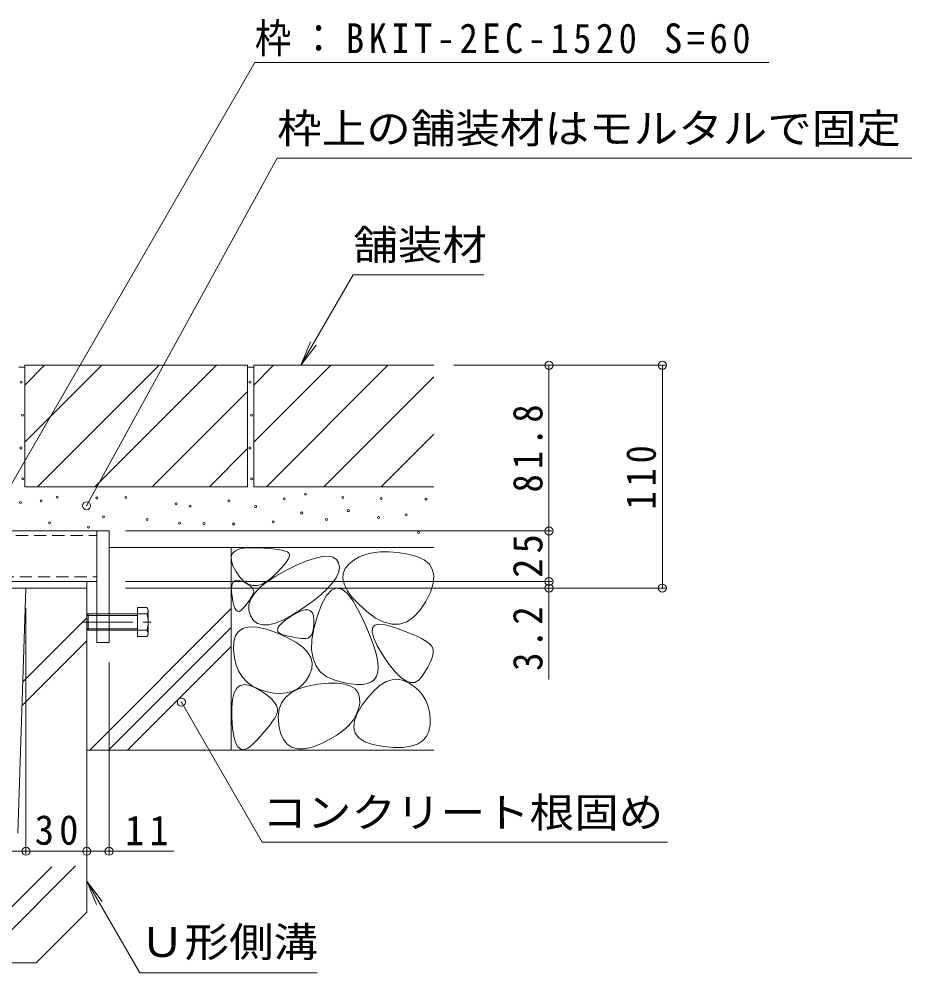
# Model space of a CAD drawing. Units: millimetres at full size, sheet at 1:5; details may follow other scales. Extents: x -1703 to 1949, y -1363 to 1322.
# Drawn here: x 746.9 to 1187.7, y -798.2 to -327.3 of the extents above; entities that cross this region are included whole.
import ezdxf
from ezdxf.enums import TextEntityAlignment as Align

# ---------------------------------------------------------------- set-up
doc = ezdxf.new("R2010")
doc.units = ezdxf.units.MM
doc.header["$LTSCALE"] = 5
doc.header["$PDMODE"] = 32
doc.header["$PDSIZE"] = 4
doc.linetypes.add('CHAIN1', pattern=[8, 5, -1, 1, -1])
doc.linetypes.add('DASHED1', pattern=[1.8, 1.2, -0.6])
for name, color, linetype, lineweight in [('4-0_通り芯', 7, 'Continuous', 9), ('4-4_文字', 7, 'Continuous', 9), ('4-5_建具', 7, 'Continuous', 9), ('4-E_見え係り', 7, 'Continuous', 9), ('4-F_断熱材', 6, 'Continuous', 5)]:
    doc.layers.add(name, color=color, linetype=linetype, lineweight=lineweight)
doc.styles.add('ＭＳ ゴシック', font='')
doc.styles.get('ＭＳ ゴシック').set_extended_font_data('MS Gothic')

msp = doc.modelspace()

# ---------------------------------------------------------------- linework, layer by layer
at = {"layer": '4-0_通り芯', "linetype": 'DASHED1'}
for p, q in [((565.342, -582.335), (785.342, -582.335)), ((738.314, -602.735), (785.342, -602.735))]:
    msp.add_line(p, q, dxfattribs=at)
at = {"layer": '4-0_通り芯'}
for p, q in [((625.742, -580.035), (785.342, -580.035)), ((625.742, -580.035), (791.342, -580.035)), ((791.342, -580.035), (791.342, -635.035)), ((691.542, -605.035), (785.342, -605.035)), ((780.342, -608.235), (780.342, -605.035)), ((691.542, -608.235), (780.342, -608.235))]:
    msp.add_line(p, q, dxfattribs=at)
at = {"layer": '4-0_通り芯', "color": 2}
for p, q in [((780.342, -621.71), (781.018, -621.034)), ((781.018, -621.034), (781.018, -629.034)), ((781.018, -621.034), (785.342, -621.034)), ((791.342, -621.034), (805.342, -621.034)), ((791.342, -621.034), (810.031, -621.034)), ((805.342, -617.845), (810.031, -617.845)), ((805.342, -617.845), (805.342, -632.224)), ((810.641, -619.44), (810.641, -630.629)), ((780.342, -621.71), (780.342, -628.358)), ((780.342, -621.71), (785.342, -621.71)), ((791.342, -621.71), (805.342, -621.71)), ((780.342, -628.358), (781.018, -629.034)), ((780.342, -628.358), (785.342, -628.358)), ((781.018, -629.034), (785.342, -629.034)), ((791.342, -628.358), (805.342, -628.358)), ((791.342, -629.034), (805.342, -629.034)), ((791.342, -629.034), (810.031, -629.034)), ((805.342, -632.224), (810.031, -632.224))]:
    msp.add_line(p, q, dxfattribs=at)
at = {"layer": '4-0_通り芯', "color": 2, "linetype": 'DASHED1'}
for p, q in [((785.342, -621.034), (791.342, -621.034)), ((785.342, -621.71), (791.342, -621.71)), ((785.342, -628.358), (791.342, -628.358)), ((785.342, -629.034), (791.342, -629.034))]:
    msp.add_line(p, q, dxfattribs=at)
at = {"layer": '4-0_通り芯', "color": 2, "linetype": 'CHAIN1'}
msp.add_line((778.138, -625.034), (812.166, -625.034), dxfattribs=at)
at = {"layer": '4-0_通り芯'}
msp.add_lwpolyline([(785.342, -580.035), (785.342, -635.035), (791.342, -635.035)], dxfattribs=at)
at = {"layer": '4-0_通り芯', "color": 2}
for centre, radius, start, end in [((808.251, -619.44), 2.39, 318.1441, 41.8559), ((797.223, -625.034), 13.418, 342.65606, 17.34394), ((808.251, -630.629), 2.39, 318.1441, 41.8559)]:
    msp.add_arc(centre, radius, start, end, dxfattribs=at)
at = {"layer": '4-4_文字'}
for p, q in [((1065.98, -498.235), (961.625, -498.235)), ((1008.524, -498.235), (1008.524, -653.441)), ((1064.48, -498.235), (1064.48, -608.235)), ((1010.024, -580.035), (799.462, -580.035)), ((1008.524, -580.035), (1008.524, -605.035)), ((1010.024, -605.035), (799.462, -605.035)), ((1065.98, -608.235), (799.462, -608.235)), ((750.342, -739.676), (750.342, -618.235)), ((791.342, -739.676), (791.342, -645.035)), ((528.367, -738.176), (823.275, -738.176)), ((600.342, -738.176), (750.342, -738.176)), ((750.342, -738.176), (780.342, -738.176))]:
    msp.add_line(p, q, dxfattribs=at)
for points in [[(1008.524, -605.035), (1008.524, -608.235), (1008.524, -653.441)], [(780.342, -738.176), (791.342, -738.176), (823.275, -738.176)]]:
    msp.add_lwpolyline(points, dxfattribs=at)
for p in [(1008.524, -498.235), (1064.48, -498.235), (1008.524, -580.035), (1008.524, -605.035), (1008.524, -608.235), (1064.48, -608.235), (750.342, -738.176), (780.342, -738.176), (791.342, -738.176)]:
    msp.add_point(p, dxfattribs=at)
at = {"layer": '4-5_建具'}
for p, q in [((863.299, -348.703), (729.74, -580.035)), ((863.299, -348.703), (1117.198, -348.703)), ((874.32, -396.014), (780.26, -567.591)), ((874.32, -396.014), (1187.688, -396.014)), ((886.067, -498.235), (890.85, -486.686)), ((886.067, -498.235), (893.676, -488.318)), ((867.006, -733.751), (827.066, -664.573)), ((867.006, -733.751), (1067.006, -733.751)), ((780.342, -752.983), (785.125, -764.532)), ((780.342, -752.983), (787.951, -762.9)), ((780.342, -752.983), (806.473, -798.243)), ((806.473, -798.243), (894.074, -798.243))]:
    msp.add_line(p, q, dxfattribs=at)
msp.add_lwpolyline([(886.067, -498.235), (911.871, -453.54), (976.323, -453.54)], dxfattribs=at)
for p in [(780.26, -567.591), (827.066, -664.573)]:
    msp.add_point(p, dxfattribs=at)
at = {"layer": '4-E_見え係り', "color": 2}
for p, q in [((749.742, -507.975), (759.482, -498.235)), ((749.742, -536.259), (787.766, -498.235)), ((749.742, -498.235), (859.742, -498.235)), ((749.742, -498.235), (749.742, -558.235)), ((756.05, -558.235), (816.05, -498.235)), ((784.335, -558.235), (844.335, -498.235)), ((859.742, -498.235), (859.742, -558.235)), ((862.742, -507.975), (872.482, -498.235)), ((862.742, -536.259), (900.766, -498.235)), ((862.742, -498.235), (862.742, -558.235)), ((862.742, -498.235), (951.642, -498.235)), ((869.05, -558.235), (929.05, -498.235)), ((746.742, -499.235), (749.742, -499.235)), ((859.742, -499.235), (862.742, -499.235)), ((897.335, -558.235), (951.642, -503.927)), ((812.619, -558.235), (859.742, -511.112)), ((925.619, -558.235), (951.642, -532.212)), ((840.903, -558.235), (859.742, -539.396)), ((749.742, -558.235), (859.742, -558.235)), ((862.742, -558.235), (951.642, -558.235)), ((951.642, -588.235), (791.342, -588.235)), ((851.642, -588.235), (851.642, -688.235)), ((781.786, -688.235), (851.642, -618.378)), ((791.12, -688.235), (851.642, -627.712)), ((800.453, -688.235), (851.642, -637.046)), ((951.642, -688.235), (780.342, -688.235))]:
    msp.add_line(p, q, dxfattribs=at)
for points in [[(880.164, -590.932), (880.488, -591.6), (880.425, -592.501), (879.975, -593.636), (879.136, -595.004), (877.911, -596.606), (876.297, -598.441), (874.296, -600.51), (871.907, -602.812), (869.369, -604.888), (866.918, -606.276), (864.555, -606.978), (862.279, -606.992), (860.091, -606.319), (857.99, -604.959), (855.977, -602.911), (854.052, -600.177), (852.534, -597.298), (851.745, -594.817), (851.685, -592.735), (852.352, -591.051), (853.749, -589.765), (855.873, -588.878), (858.726, -588.388), (862.308, -588.297), (866.039, -588.433), (869.342, -588.624), (872.216, -588.87), (874.663, -589.172), (876.681, -589.529), (878.27, -589.941), (879.431, -590.409)], [(904.694, -595.85), (905.087, -597.976), (904.733, -600.296), (903.629, -602.812), (901.778, -605.522), (899.177, -608.428), (895.829, -611.528), (891.731, -614.824), (886.886, -618.314), (881.915, -621.509), (877.445, -623.918), (873.473, -625.541), (870.002, -626.378), (867.029, -626.429), (864.557, -625.694), (862.583, -624.173), (861.11, -621.866), (860.317, -619.153), (860.387, -616.412), (861.319, -613.645), (863.114, -610.85), (865.771, -608.029), (869.291, -605.18), (873.673, -602.305), (878.918, -599.402), (884.287, -596.795), (889.043, -594.806), (893.185, -593.435), (896.714, -592.682), (899.629, -592.547), (901.931, -593.03), (903.619, -594.131)], [(918.614, -619.85), (922.952, -623.018), (927.089, -625.103), (931.022, -626.108), (934.754, -626.03), (938.282, -624.872), (941.609, -622.631), (944.732, -619.31), (947.654, -614.906), (949.982, -610.214), (951.329, -606.023), (951.692, -602.336), (951.074, -599.15), (949.472, -596.468), (946.889, -594.287), (943.323, -592.61), (938.774, -591.434), (933.91, -590.703), (929.399, -590.357), (925.24, -590.397), (921.434, -590.822), (917.98, -591.633), (914.879, -592.829), (912.13, -594.411), (909.734, -596.378), (907.93, -598.635), (906.959, -601.085), (906.82, -603.729), (907.514, -606.566), (909.04, -609.597), (911.399, -612.821), (914.59, -616.239)], [(862.55, -610.847), (862.194, -611.609), (861.756, -612.421), (861.235, -613.285), (860.631, -614.2), (859.945, -615.166), (859.176, -616.183), (858.324, -617.251), (857.389, -618.371), (856.451, -619.28), (855.591, -619.719), (854.809, -619.687), (854.103, -619.185), (853.475, -618.212), (852.925, -616.768), (852.452, -614.853), (852.056, -612.468), (851.824, -610.058), (851.843, -608.067), (852.112, -606.496), (852.632, -605.346), (853.403, -604.616), (854.423, -604.305), (855.695, -604.415), (857.217, -604.945), (858.742, -605.685), (860.021, -606.424), (861.055, -607.162), (861.845, -607.9), (862.389, -608.638), (862.687, -609.375), (862.741, -610.111)], [(923.422, -651.706), (924.044, -649.603), (924.181, -646.966), (923.834, -643.795), (923.002, -640.09), (921.686, -635.851), (919.885, -631.078), (917.6, -625.771), (914.83, -619.93), (911.872, -614.616), (909.022, -610.891), (906.28, -608.754), (903.646, -608.206), (901.12, -609.246), (898.702, -611.875), (896.392, -616.092), (894.19, -621.898), (892.445, -628.169), (891.505, -633.784), (891.371, -638.742), (892.042, -643.042), (893.519, -646.685), (895.801, -649.672), (898.889, -652.002), (902.782, -653.674), (906.864, -654.819), (910.516, -655.567), (913.74, -655.917), (916.534, -655.87), (918.9, -655.425), (920.836, -654.583), (922.344, -653.343)], [(888.618, -633.139), (887.568, -633.139), (886.416, -633.072), (885.162, -632.938), (883.807, -632.737), (882.35, -632.47), (880.791, -632.136), (879.131, -631.735), (877.369, -631.267), (875.843, -630.686), (874.891, -629.943), (874.514, -629.04), (874.71, -627.975), (875.481, -626.75), (876.826, -625.363), (878.745, -623.816), (881.238, -622.108), (883.847, -620.572), (886.112, -619.541), (888.033, -619.017), (889.611, -618.998), (890.845, -619.485), (891.736, -620.477), (892.284, -621.976), (892.487, -623.98), (892.455, -626.098), (892.294, -627.938), (892.003, -629.5), (891.584, -630.784), (891.036, -631.79), (890.359, -632.518), (889.553, -632.968)], [(951.165, -637.863), (951.387, -639.006), (951.361, -640.321), (951.084, -641.806), (950.559, -643.463), (949.783, -645.291), (948.759, -647.29), (947.484, -649.46), (945.961, -651.802), (944.214, -653.763), (942.272, -654.793), (940.133, -654.893), (937.799, -654.061), (935.269, -652.298), (932.543, -649.604), (929.621, -645.979), (926.503, -641.424), (923.77, -636.812), (922.004, -633.02), (921.205, -630.048), (921.372, -627.896), (922.506, -626.564), (924.606, -626.051), (927.673, -626.358), (931.707, -627.485), (935.963, -628.992), (939.699, -630.439), (942.912, -631.827), (945.605, -633.154), (947.777, -634.421), (949.427, -635.628), (950.557, -636.776)], [(890.294, -651.146), (888.594, -653.91), (886.616, -656.177), (884.358, -657.948), (881.822, -659.222), (879.006, -660), (875.912, -660.281), (872.538, -660.066), (868.886, -659.354), (865.316, -658.19), (862.193, -656.615), (859.514, -654.632), (857.282, -652.238), (855.494, -649.436), (854.153, -646.223), (853.256, -642.602), (852.806, -638.57), (852.941, -634.736), (853.802, -631.703), (855.389, -629.474), (857.702, -628.046), (860.741, -627.422), (864.506, -627.599), (868.997, -628.58), (874.214, -630.362), (879.347, -632.598), (883.589, -634.937), (886.937, -637.38), (889.394, -639.926), (890.957, -642.576), (891.629, -645.329), (891.407, -648.186)], [(949.814, -675.722), (949.262, -678.883), (948.041, -681.524), (946.148, -683.647), (943.586, -685.25), (940.352, -686.335), (936.449, -686.9), (931.874, -686.947), (926.63, -686.474), (921.587, -685.513), (917.618, -684.092), (914.723, -682.213), (912.902, -679.874), (912.155, -677.077), (912.482, -673.82), (913.883, -670.105), (916.358, -665.93), (919.355, -661.909), (922.325, -658.652), (925.265, -656.161), (928.178, -654.434), (931.061, -653.473), (933.917, -653.276), (936.743, -653.845), (939.542, -655.178), (942.138, -657.001), (944.36, -659.036), (946.206, -661.285), (947.678, -663.746), (948.774, -666.421), (949.496, -669.308), (949.842, -672.409)], [(874.011, -670.894), (873.135, -672.41), (872.078, -674.016), (870.84, -675.714), (869.421, -677.503), (867.82, -679.383), (866.039, -681.355), (864.077, -683.417), (861.934, -685.571), (859.823, -687.288), (857.958, -688.043), (856.34, -687.835), (854.967, -686.664), (853.841, -684.531), (852.96, -681.434), (852.326, -677.375), (851.938, -672.352), (851.894, -667.307), (852.295, -663.18), (853.139, -659.969), (854.427, -657.676), (856.158, -656.3), (858.333, -655.841), (860.952, -656.3), (864.015, -657.676), (867.045, -659.488), (869.566, -661.254), (871.579, -662.975), (873.082, -664.649), (874.078, -666.279), (874.564, -667.863), (874.542, -669.401)], [(915.102, -664.986), (914.519, -667.936), (913.415, -670.763), (911.789, -673.468), (909.643, -676.051), (906.976, -678.511), (903.788, -680.85), (900.078, -683.066), (895.848, -685.16), (891.594, -686.793), (887.816, -687.627), (884.513, -687.663), (881.685, -686.899), (879.332, -685.337), (877.454, -682.975), (876.051, -679.815), (875.124, -675.856), (874.821, -671.727), (875.292, -668.058), (876.537, -664.847), (878.557, -662.096), (881.351, -659.804), (884.919, -657.971), (889.261, -656.597), (894.378, -655.683), (899.517, -655.229), (903.928, -655.237), (907.611, -655.707), (910.566, -656.639), (912.792, -658.033), (914.29, -659.889), (915.06, -662.206)]]:
    msp.add_lwpolyline(points, close=True, dxfattribs=at)
at = {"layer": '4-E_見え係り'}
for centre in [(747.931, -506.521), (860.931, -506.521), (748.629, -522.913), (861.629, -522.913), (747.853, -539.075), (860.853, -539.075), (748.751, -554.306), (861.751, -554.306), (757.872, -565.124), (765.708, -563.372), (785.354, -563.765), (799.631, -563.503), (850.457, -565.124), (877.795, -564.128), (888.357, -561.875), (906.765, -563.499), (925.715, -564.041), (947.824, -564.393), (747.632, -565.992), (824.514, -566.594), (831.421, -567.784), (863.718, -567.918), (909.472, -569.996), (788.629, -573.065), (810.117, -574.415), (886.458, -571.166), (898.644, -574.328), (924.358, -573.332), (938.005, -572.029), (761.909, -576.077), (781.163, -578.173), (826.169, -576.172), (838.219, -576.346), (852.89, -576.581), (872.381, -575.498), (944.084, -580.85)]:
    msp.add_circle(centre, 0.5, dxfattribs=at)
at = {"layer": '4-F_断熱材'}
for p, q in [((746.309, -729.234), (750.342, -608.235)), ((750.342, -608.235), (780.342, -608.235)), ((780.342, -768.235), (780.342, -608.235)), ((748.8, -654.478), (780.342, -622.937)), ((748.41, -666.182), (780.342, -634.25)), ((715.728, -793.235), (763.17, -745.793)), ((727.042, -793.235), (774.851, -745.425)), ((755.342, -793.235), (780.342, -768.235)), ((595.342, -793.235), (755.342, -793.235))]:
    msp.add_line(p, q, dxfattribs=at)

# ---------------------------------------------------------------- texts
at = {"layer": '4-4_文字', "color": 2, "char_height": 14.66, "attachment_point": 7, "rotation": 90, "style": 'ＭＳ ゴシック'}
for s, insert in [('\\T1.28;\\W0.9;81.8', (1005.524, -561.01)), ('\\T1.27;\\W0.9;110', (1061.48, -569.485)), ('\\T1.27;\\W0.95;25', (1005.524, -603.16)), ('\\T1.27;\\W0.9;3.2', (1005.524, -649.076))]:
    msp.add_mtext(s, dxfattribs=dict(at, insert=insert))
at = {"layer": '4-4_文字', "color": 2, "char_height": 14.66, "attachment_point": 7, "style": 'ＭＳ ゴシック'}
for s, insert in [('\\T1.27;\\W0.95;30', (754.717, -735.176)), ('\\T1.27;\\W0.95;11', (799.234, -735.176))]:
    msp.add_mtext(s, dxfattribs=dict(at, insert=insert))
at = {"layer": '4-5_建具', "color": 2, "style": 'ＭＳ ゴシック', "width": 1.1}
for s, p in [('枠上の舗装材はモルタルで固定', (874.32, -393.014)), ('舗装材', (911.871, -450.54)), ('コンクリート根固め', (867.006, -730.751)), ('Ｕ形側溝', (806.574, -794.713))]:
    msp.add_text(s, height=14.66, dxfattribs=at).set_placement(p, align=Align.BOTTOM_LEFT)
at = {"layer": '4-5_建具', "color": 2, "insert": (863.299, -345.703), "char_height": 14.66, "attachment_point": 7, "style": 'ＭＳ ゴシック'}
msp.add_mtext('\\T1.25;\\W0.9;枠：BKIT-2EC-1520\\~S=60', dxfattribs=at)

doc.saveas('drawing.dxf')
